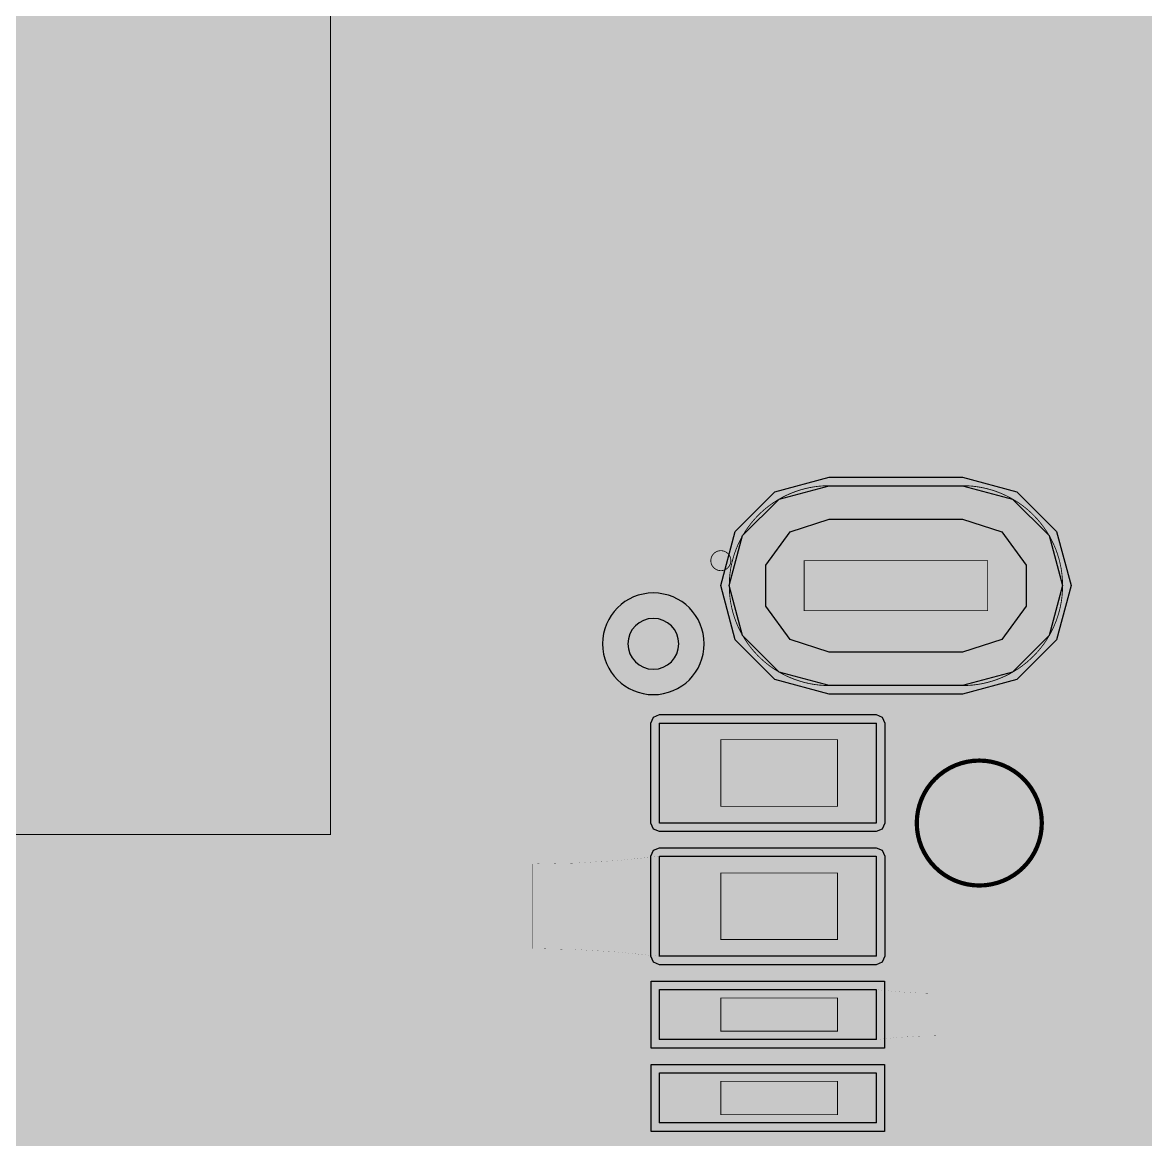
# Model space of a CAD drawing. Header units: millimetres. Extents: x 0 to 100, y -100 to 0.
# Drawn here: x 87.96 to 94.7, y -49 to -42.3 of the extents above; entities that cross this region are included whole.
import ezdxf

# ---------------------------------------------------------------- set-up
doc = ezdxf.new("R2010")
doc.units = ezdxf.units.MM
doc.header["$MEASUREMENT"] = 0
for name, color, linetype, true_color in [('Bottom-Layer', 7, 'Continuous', 0x0000ff), ('Bottom-Paste-Mask-Layer', 7, 'Continuous', 0x800000), ('Bottom-Solder-Mask-Layer', 7, 'Continuous', 0xaa00ff), ('Component-Marking-Layer', 7, 'Continuous', 0x66ffcc), ('Component-Shape-Layer', 7, 'Continuous', 0x00cccc), ('Document-Layer', 7, 'Continuous', 0xffffff), ('Hole-Layer', 7, 'Continuous', 0x222222), ('Inner1', 7, 'Continuous', 0x999966), ('Inner2', 7, 'Continuous', 0x008000), ('Multi-Layer', 7, 'Continuous', 0xc0c0c0), ('Pin-Soldering-Layer', 7, 'Continuous', 0xcc9999), ('Top-Layer', 7, 'Continuous', 0xff0000), ('Top-Paste-Mask-Layer', 7, 'Continuous', 0x808080), ('Top-Silkscreen-Layer', 7, 'Continuous', 0xffcc00), ('Top-Solder-Mask-Layer', 7, 'Continuous', 0x800080)]:
    doc.layers.add(name, color=color, linetype=linetype, true_color=true_color)

msp = doc.modelspace()

# ---------------------------------------------------------------- hatches: boundary and pattern name
at = {"layer": 'Bottom-Layer'}
for points in [[(99.64185928371857, -0.3581407162814326), (99.64185928371859, -99.64185928371857), (0.35814071628143257, -99.64185928371857), (0.35814071628143895, -0.3581407162814326)], [(93.60015240030482, -44.71775463550928), (92.80015240030482, -44.71775463550928), (92.38443072372385, -44.81264039535142), (92.05104782368153, -45.07850438644362), (91.86603427220416, -45.4626889847422), (91.86603427220416, -45.88910171883923), (92.05104782368153, -46.27328631713781), (92.38443072372387, -46.539150308230006), (92.80015240030482, -46.63403606807215), (93.13515712316764, -46.63403606807215), (92.98307223928042, -46.949044483929086), (92.99425581224718, -47.29866576712475), (93.16616196020983, -47.60331046223749), (93.4596571482333, -47.79362779874352), (93.80792873273322, -47.826293030988474), (94.13169451013249, -47.69387008980103), (94.35725089559259, -47.426504364724174), (94.43325115838368, -47.08506026384765), (94.34239423641895, -46.74726574983242), (94.10536323249573, -46.49001797599008), (94.39930174424063, -46.20447264820368), (94.54705178765828, -45.82223462343698), (94.52158543272975, -45.413226741270734), (94.32756124227457, -45.05226885394082), (94.0004720805944, -44.805391023387266)], [(93.60015240030481, -45.07589535179071), (93.9001524003048, -45.156280109520054), (94.11976764257547, -45.37589535179072), (94.20015240030479, -45.675895351790714), (94.11976764257547, -45.97589535179072), (93.9001524003048, -46.195510594061375), (93.60015240030481, -46.27589535179071), (92.80015240030481, -46.275895351790716), (92.50015240030481, -46.195510594061375), (92.28053715803415, -45.97589535179071), (92.20015240030482, -45.675895351790714), (92.28053715803415, -45.37589535179072), (92.50015240030481, -45.156280109520054), (92.80015240030481, -45.07589535179071)]]:
    msp.add_hatch(color=256, dxfattribs=at).paths.add_polyline_path(points)
at = {"layer": 'Bottom-Paste-Mask-Layer'}
msp.add_hatch(color=256, dxfattribs=at).paths.add_polyline_path([(93.60015240030481, -45.07589535179071), (93.9001524003048, -45.156280109520054), (94.11976764257547, -45.37589535179072), (94.20015240030479, -45.675895351790714), (94.11976764257547, -45.97589535179072), (93.9001524003048, -46.195510594061375), (93.60015240030481, -46.27589535179071), (92.80015240030481, -46.275895351790716), (92.50015240030481, -46.195510594061375), (92.28053715803415, -45.97589535179071), (92.20015240030482, -45.675895351790714), (92.28053715803415, -45.37589535179072), (92.50015240030481, -45.156280109520054), (92.80015240030481, -45.07589535179071)])
at = {"layer": 'Bottom-Solder-Mask-Layer'}
msp.add_hatch(color=256, dxfattribs=at).paths.add_polyline_path([(93.60015240030481, -45.024894589789184), (93.92565278130556, -45.11211215401436), (94.16393559808114, -45.35039497078995), (94.25115316230632, -45.675895351790714), (94.16393559808114, -46.00139573279148), (93.92565278130556, -46.23967854956707), (93.60015240030481, -46.326896113792245), (92.80015240030481, -46.326896113792245), (92.47465201930405, -46.23967854956707), (92.23636920252846, -46.00139573279148), (92.14915163830328, -45.675895351790714), (92.23636920252846, -45.35039497078995), (92.47465201930405, -45.11211215401436), (92.80015240030481, -45.024894589789184)])
at = {"layer": 'Component-Marking-Layer'}
msp.add_hatch(color=256, dxfattribs=at).paths.add_polyline_path([(92.08978917957837, -45.5259842519685, 1), (92.20977901955804, -45.5259842519685, 1)])
msp.add_hatch(color=256, dxfattribs=at).paths.add_polyline_path([(92.08978917957837, -45.5259842519685, 1), (92.20977901955804, -45.5259842519685, 1)])
at = {"layer": 'Hole-Layer'}
msp.add_hatch(color=256, dxfattribs=at).paths.add_polyline_path([(93.6002159004318, -45.2760477520955), (93.83533000134878, -45.35244095434553), (93.98063850694986, -45.55244095434553), (93.98063850694986, -45.799654549845485), (93.83533000134878, -45.99965454984548), (93.6002159004318, -46.07604775209551), (92.8002413004826, -46.07604775209551), (92.56512719956562, -45.99965454984548), (92.41981869396454, -45.799654549845485), (92.41981869396454, -45.55244095434553), (92.56512719956562, -45.35244095434553), (92.8002413004826, -45.2760477520955)])
at = {"layer": 'Inner1'}
for points in [[(99.64185928371857, -0.3581407162814326), (99.64185928371859, -99.64185928371857), (0.35814071628143257, -99.64185928371857), (0.35814071628143895, -0.3581407162814326)], [(93.60015240030482, -44.71775463550928), (92.80015240030482, -44.71775463550928), (92.38443072372385, -44.81264039535142), (92.05104782368153, -45.07850438644362), (91.86603427220416, -45.4626889847422), (91.86603427220416, -45.88910171883923), (92.05104782368153, -46.27328631713781), (92.38443072372387, -46.539150308230006), (92.80015240030482, -46.63403606807215), (93.13515712316764, -46.63403606807215), (92.98307223928042, -46.949044483929086), (92.99425581224718, -47.29866576712475), (93.16616196020983, -47.60331046223749), (93.4596571482333, -47.79362779874352), (93.80792873273322, -47.826293030988474), (94.13169451013249, -47.69387008980103), (94.35725089559259, -47.426504364724174), (94.43325115838368, -47.08506026384765), (94.34239423641895, -46.74726574983242), (94.10536323249573, -46.49001797599008), (94.39930174424063, -46.20447264820368), (94.54705178765828, -45.82223462343698), (94.52158543272975, -45.413226741270734), (94.32756124227457, -45.05226885394082), (94.0004720805944, -44.805391023387266)]]:
    msp.add_hatch(color=256, dxfattribs=at).paths.add_polyline_path(points)
at = {"layer": 'Inner2'}
for points in [[(99.64185928371857, -0.3581407162814326), (99.64185928371859, -99.64185928371857), (0.35814071628143257, -99.64185928371857), (0.35814071628143895, -0.3581407162814326)], [(93.60015240030482, -44.71775463550928), (92.80015240030482, -44.71775463550928), (92.38443072372385, -44.81264039535142), (92.05104782368153, -45.07850438644362), (91.86603427220416, -45.4626889847422), (91.86603427220416, -45.88910171883923), (92.05104782368153, -46.27328631713781), (92.38443072372387, -46.539150308230006), (92.80015240030482, -46.63403606807215), (93.13515712316764, -46.63403606807215), (92.98307223928042, -46.949044483929086), (92.99425581224718, -47.29866576712475), (93.16616196020983, -47.60331046223749), (93.4596571482333, -47.79362779874352), (93.80792873273322, -47.826293030988474), (94.13169451013249, -47.69387008980103), (94.35725089559259, -47.426504364724174), (94.43325115838368, -47.08506026384765), (94.34239423641895, -46.74726574983242), (94.10536323249573, -46.49001797599008), (94.39930174424063, -46.20447264820368), (94.54705178765828, -45.82223462343698), (94.52158543272975, -45.413226741270734), (94.32756124227457, -45.05226885394082), (94.0004720805944, -44.805391023387266)]]:
    msp.add_hatch(color=256, dxfattribs=at).paths.add_polyline_path(points)
at = {"layer": 'Multi-Layer'}
for points in [[(93.60015240030481, -45.07589535179071), (93.9001524003048, -45.156280109520054), (94.11976764257547, -45.37589535179072), (94.20015240030479, -45.675895351790714), (94.11976764257547, -45.97589535179072), (93.9001524003048, -46.195510594061375), (93.60015240030481, -46.27589535179071), (92.80015240030481, -46.275895351790716), (92.50015240030481, -46.195510594061375), (92.28053715803415, -45.97589535179071), (92.20015240030482, -45.675895351790714), (92.28053715803415, -45.37589535179072), (92.50015240030481, -45.156280109520054), (92.80015240030481, -45.07589535179071)], [(93.60015240030481, -45.07589535179071), (93.9001524003048, -45.156280109520054), (94.11976764257547, -45.37589535179072), (94.20015240030479, -45.675895351790714), (94.11976764257547, -45.97589535179072), (93.9001524003048, -46.195510594061375), (93.60015240030481, -46.27589535179071), (92.80015240030481, -46.275895351790716), (92.50015240030481, -46.195510594061375), (92.28053715803415, -45.97589535179071), (92.20015240030482, -45.675895351790714), (92.28053715803415, -45.37589535179072), (92.50015240030481, -45.156280109520054), (92.80015240030481, -45.07589535179071)], [(93.60015240030481, -45.07589535179071), (93.9001524003048, -45.156280109520054), (94.11976764257547, -45.37589535179072), (94.20015240030479, -45.675895351790714), (94.11976764257547, -45.97589535179072), (93.9001524003048, -46.195510594061375), (93.60015240030481, -46.27589535179071), (92.80015240030481, -46.275895351790716), (92.50015240030481, -46.195510594061375), (92.28053715803415, -45.97589535179071), (92.20015240030482, -45.675895351790714), (92.28053715803415, -45.37589535179072), (92.50015240030481, -45.156280109520054), (92.80015240030481, -45.07589535179071)], [(93.3252730505461, -47.101092202184404, 1), (94.0752857505715, -47.101092202184404, 1)], [(93.3252730505461, -47.101092202184404, 1), (94.0752857505715, -47.101092202184404, 1)]]:
    msp.add_hatch(color=256, dxfattribs=at).paths.add_polyline_path(points)
at = {"layer": 'Pin-Soldering-Layer'}
for points in [[(92.65013970027941, -45.8260096520193), (92.65013970027941, -45.5259842519685), (93.75016510033022, -45.5259842519685), (93.75016510033022, -45.8260096520193)], [(92.65013970027941, -45.8260096520193), (92.65013970027941, -45.5259842519685), (93.75016510033022, -45.5259842519685), (93.75016510033022, -45.8260096520193)], [(92.14980949961901, -47.000863601727204), (92.14980949961901, -46.600863601727205), (92.84983489966982, -46.600863601727205), (92.84983489966982, -47.000863601727204)], [(92.14980949961901, -47.000863601727204), (92.14980949961901, -46.600863601727205), (92.84983489966982, -46.600863601727205), (92.84983489966982, -47.000863601727204)], [(92.14980949961901, -47.80071120142241), (92.14980949961901, -47.4007112014224), (92.84983489966982, -47.4007112014224), (92.84983489966982, -47.80071120142241)], [(92.14980949961901, -47.80071120142241), (92.14980949961901, -47.4007112014224), (92.84983489966982, -47.4007112014224), (92.84983489966982, -47.80071120142241)], [(92.14978409956821, -48.350952501905006), (92.14978409956821, -48.150952501905), (92.849809499619, -48.150952501905), (92.849809499619, -48.350952501905006)], [(92.14978409956821, -48.350952501905006), (92.14978409956821, -48.150952501905), (92.849809499619, -48.150952501905), (92.849809499619, -48.350952501905006)], [(92.14978409956821, -48.85133350266701), (92.14978409956821, -48.65133350266701), (92.849809499619, -48.65133350266701), (92.849809499619, -48.85133350266701)], [(92.14978409956821, -48.85133350266701), (92.14978409956821, -48.65133350266701), (92.849809499619, -48.65133350266701), (92.849809499619, -48.85133350266701)]]:
    msp.add_hatch(color=256, dxfattribs=at).paths.add_polyline_path(points)
at = {"layer": 'Top-Layer'}
for points in [[(99.64185928371857, -0.3581407162814326), (99.64185928371859, -99.64185928371857), (0.35814071628143257, -99.64185928371857), (0.35814071628143895, -0.3581407162814326)], [(89.80843281686563, -36.50165100330201), (89.80843281686563, -47.169672339344686), (82.69641859283719, -47.169672339344686), (82.69641859283719, -36.50165100330201)], [(93.60015240030481, -45.07589535179071), (93.9001524003048, -45.156280109520054), (94.11976764257547, -45.37589535179072), (94.20015240030479, -45.675895351790714), (94.11976764257547, -45.97589535179072), (93.9001524003048, -46.195510594061375), (93.60015240030481, -46.27589535179071), (92.80015240030481, -46.275895351790716), (92.50015240030481, -46.195510594061375), (92.28053715803415, -45.97589535179071), (92.20015240030482, -45.675895351790714), (92.28053715803415, -45.37589535179072), (92.50015240030481, -45.156280109520054), (92.80015240030481, -45.07589535179071)], [(91.78171196342394, -47.101016002032004), (91.78171196342394, -46.80101600203201), (91.78171196342394, -46.800990601981205), (91.78171196342394, -46.50099060198121), (93.08168656337314, -46.50099060198121), (93.08168656337314, -46.800990601981205), (93.08168656337314, -46.80101600203201), (93.08168656337314, -47.101016002032004)], [(93.08168656337314, -47.300838201676406), (93.08168656337314, -47.6008382016764), (93.08168656337314, -47.600863601727205), (93.08168656337314, -47.9008636017272), (91.78171196342394, -47.9008636017272), (91.78171196342394, -47.600863601727205), (91.78171196342394, -47.6008382016764), (91.78171196342394, -47.300838201676406)], [(93.08180086360174, -48.400952501904996), (91.78180086360173, -48.400952501904996), (91.78180086360173, -48.10095250190499), (93.08180086360174, -48.10095250190499)], [(93.08180086360174, -48.90133350266701), (91.78180086360173, -48.90133350266701), (91.78180086360173, -48.601333502667), (93.08180086360174, -48.601333502667)]]:
    msp.add_hatch(color=256, dxfattribs=at).paths.add_polyline_path(points)
at = {"layer": 'Top-Paste-Mask-Layer'}
for points in [[(93.60015240030481, -45.07589535179071), (93.9001524003048, -45.156280109520054), (94.11976764257547, -45.37589535179072), (94.20015240030479, -45.675895351790714), (94.11976764257547, -45.97589535179072), (93.9001524003048, -46.195510594061375), (93.60015240030481, -46.27589535179071), (92.80015240030481, -46.275895351790716), (92.50015240030481, -46.195510594061375), (92.28053715803415, -45.97589535179071), (92.20015240030482, -45.675895351790714), (92.28053715803415, -45.37589535179072), (92.50015240030481, -45.156280109520054), (92.80015240030481, -45.07589535179071)], [(92.20182880365762, -45.631064262128525), (92.20480060960122, -45.60129540259081), (92.20927101854204, -45.57170434340869), (92.21518923037847, -45.542392684785376), (92.2225806451613, -45.51338582677165), (92.23139446278894, -45.48481076962154), (92.24163068326138, -45.45669291338583), (92.25323850647703, -45.42913385826772), (92.26621793243588, -45.40215900431801), (92.28054356108713, -45.3758953517907), (92.29613919227839, -45.350368300736605), (92.31297942595886, -45.3256540513081), (92.33106426212854, -45.30180340360681), (92.35029210058421, -45.27889255778511), (92.3706375412751, -45.25694691389383), (92.39204978409958, -45.23606807213614), (92.41447802895607, -45.216256032512064), (92.43787147574297, -45.197612395224795), (92.46215392430787, -45.18016256032512), (92.48729997459996, -45.16393192786386), (92.51320802641605, -45.1489712979426), (92.53982727965457, -45.135306070612145), (92.56708153416308, -45.123012446024894), (92.59494538989078, -45.11209042418085), (92.6232918465837, -45.10254000508001), (92.65209550419102, -45.09443738887477), (92.68125476250954, -45.08778257556515), (92.71071882143765, -45.082600965201934), (92.74041148082297, -45.078867157734315), (92.77025654051309, -45.076631953263906), (92.80015240030481, -45.075895351790706), (93.60015240030482, -45.075895351790706), (93.63004826009653, -45.076631953263906), (93.65989331978665, -45.078867157734315), (93.68958597917198, -45.082600965201934), (93.7190500381001, -45.08778257556515), (93.74820929641861, -45.09443738887477), (93.77701295402592, -45.10254000508001), (93.80535941071882, -45.11209042418085), (93.83322326644655, -45.123012446024894), (93.86047752095506, -45.135306070612145), (93.88709677419355, -45.1489712979426), (93.91300482600967, -45.16393192786386), (93.93815087630176, -45.18016256032512), (93.96243332486665, -45.197612395224795), (93.98582677165355, -45.216256032512064), (94.00825501651005, -45.23606807213614), (94.02966725933453, -45.25694691389383), (94.05001270002542, -45.27889255778511), (94.06924053848108, -45.30180340360681), (94.08732537465076, -45.3256540513081), (94.10416560833123, -45.350368300736605), (94.1197612395225, -45.3758953517907), (94.13408686817375, -45.40215900431801), (94.1470662941326, -45.42913385826772), (94.15867411734824, -45.45669291338583), (94.16891033782069, -45.48481076962154), (94.17772415544832, -45.51338582677165), (94.18511557023116, -45.542392684785376), (94.19103378206758, -45.57170434340869), (94.19550419100838, -45.60129540259081), (94.198475996952, -45.631064262128525), (94.19997459994921, -45.660934721869445), (94.19997459994921, -45.69085598171197), (94.198475996952, -45.72072644145289), (94.19550419100838, -45.75049530099061), (94.19103378206758, -45.780086360172724), (94.18511557023116, -45.80939801879604), (94.17772415544832, -45.838404876809754), (94.16891033782069, -45.86697993395987), (94.15867411734824, -45.895097790195585), (94.1470662941326, -45.92265684531369), (94.13408686817375, -45.9496316992634), (94.11976123952249, -45.975895351790705), (94.10416560833123, -46.00142240284481), (94.08732537465076, -46.02613665227331), (94.06924053848108, -46.049987299974596), (94.05001270002542, -46.072898145796295), (94.02966725933453, -46.09484378968758), (94.00825501651005, -46.115722631445266), (93.98582677165355, -46.135534671069344), (93.96243332486665, -46.15417830835661), (93.93815087630176, -46.171628143256285), (93.91300482600967, -46.18785877571755), (93.88709677419355, -46.20281940563881), (93.86047752095506, -46.21648463296927), (93.83322326644655, -46.22877825755651), (93.80535941071882, -46.23970027940056), (93.77701295402592, -46.2492506985014), (93.74820929641861, -46.257353314706634), (93.7190500381001, -46.26400812801626), (93.68958597917198, -46.269189738379474), (93.65989331978665, -46.27292354584709), (93.63004826009653, -46.2751587503175), (93.60015240030482, -46.27589535179071), (92.80015240030481, -46.27589535179071), (92.77025654051309, -46.2751587503175), (92.74041148082297, -46.27292354584709), (92.71071882143765, -46.269189738379474), (92.68125476250954, -46.26400812801626), (92.65209550419102, -46.257353314706634), (92.6232918465837, -46.2492506985014), (92.59494538989078, -46.23970027940056), (92.56708153416308, -46.22877825755651), (92.53982727965457, -46.21648463296927), (92.51320802641605, -46.20281940563881), (92.48729997459996, -46.18785877571755), (92.46215392430787, -46.171628143256285), (92.43787147574297, -46.15417830835661), (92.41447802895607, -46.135534671069344), (92.39204978409958, -46.115722631445266), (92.3706375412751, -46.09484378968758), (92.35029210058421, -46.072898145796295), (92.33106426212854, -46.049987299974596), (92.31297942595886, -46.02613665227331), (92.29613919227839, -46.00142240284481), (92.28054356108713, -45.975895351790705), (92.26621793243588, -45.9496316992634), (92.25323850647703, -45.92265684531369), (92.24163068326138, -45.895097790195585), (92.23139446278894, -45.86697993395987), (92.2225806451613, -45.838404876809754), (92.21518923037847, -45.80939801879604), (92.20927101854204, -45.780086360172724), (92.20480060960122, -45.75049530099061), (92.20182880365762, -45.72072644145289), (92.20033020066042, -45.69085598171197), (92.20033020066042, -45.660934721869445)], [(92.20182880365762, -45.631064262128525), (92.20480060960122, -45.60129540259081), (92.20927101854204, -45.57170434340869), (92.21518923037847, -45.542392684785376), (92.2225806451613, -45.51338582677165), (92.23139446278894, -45.48481076962154), (92.24163068326138, -45.45669291338583), (92.25323850647703, -45.42913385826772), (92.26621793243588, -45.40215900431801), (92.28054356108713, -45.3758953517907), (92.29613919227839, -45.350368300736605), (92.31297942595886, -45.3256540513081), (92.33106426212854, -45.30180340360681), (92.35029210058421, -45.27889255778511), (92.3706375412751, -45.25694691389383), (92.39204978409958, -45.23606807213614), (92.41447802895607, -45.216256032512064), (92.43787147574297, -45.197612395224795), (92.46215392430787, -45.18016256032512), (92.48729997459996, -45.16393192786386), (92.51320802641605, -45.1489712979426), (92.53982727965457, -45.135306070612145), (92.56708153416308, -45.123012446024894), (92.59494538989078, -45.11209042418085), (92.6232918465837, -45.10254000508001), (92.65209550419102, -45.09443738887477), (92.68125476250954, -45.08778257556515), (92.71071882143765, -45.082600965201934), (92.74041148082297, -45.078867157734315), (92.77025654051309, -45.076631953263906), (92.80015240030481, -45.075895351790706), (93.60015240030482, -45.075895351790706), (93.63004826009653, -45.076631953263906), (93.65989331978665, -45.078867157734315), (93.68958597917198, -45.082600965201934), (93.7190500381001, -45.08778257556515), (93.74820929641861, -45.09443738887477), (93.77701295402592, -45.10254000508001), (93.80535941071882, -45.11209042418085), (93.83322326644655, -45.123012446024894), (93.86047752095506, -45.135306070612145), (93.88709677419355, -45.1489712979426), (93.91300482600967, -45.16393192786386), (93.93815087630176, -45.18016256032512), (93.96243332486665, -45.197612395224795), (93.98582677165355, -45.216256032512064), (94.00825501651005, -45.23606807213614), (94.02966725933453, -45.25694691389383), (94.05001270002542, -45.27889255778511), (94.06924053848108, -45.30180340360681), (94.08732537465076, -45.3256540513081), (94.10416560833123, -45.350368300736605), (94.1197612395225, -45.3758953517907), (94.13408686817375, -45.40215900431801), (94.1470662941326, -45.42913385826772), (94.15867411734824, -45.45669291338583), (94.16891033782069, -45.48481076962154), (94.17772415544832, -45.51338582677165), (94.18511557023116, -45.542392684785376), (94.19103378206758, -45.57170434340869), (94.19550419100838, -45.60129540259081), (94.198475996952, -45.631064262128525), (94.19997459994921, -45.660934721869445), (94.19997459994921, -45.69085598171197), (94.198475996952, -45.72072644145289), (94.19550419100838, -45.75049530099061), (94.19103378206758, -45.780086360172724), (94.18511557023116, -45.80939801879604), (94.17772415544832, -45.838404876809754), (94.16891033782069, -45.86697993395987), (94.15867411734824, -45.895097790195585), (94.1470662941326, -45.92265684531369), (94.13408686817375, -45.9496316992634), (94.11976123952249, -45.975895351790705), (94.10416560833123, -46.00142240284481), (94.08732537465076, -46.02613665227331), (94.06924053848108, -46.049987299974596), (94.05001270002542, -46.072898145796295), (94.02966725933453, -46.09484378968758), (94.00825501651005, -46.115722631445266), (93.98582677165355, -46.135534671069344), (93.96243332486665, -46.15417830835661), (93.93815087630176, -46.171628143256285), (93.91300482600967, -46.18785877571755), (93.88709677419355, -46.20281940563881), (93.86047752095506, -46.21648463296927), (93.83322326644655, -46.22877825755651), (93.80535941071882, -46.23970027940056), (93.77701295402592, -46.2492506985014), (93.74820929641861, -46.257353314706634), (93.7190500381001, -46.26400812801626), (93.68958597917198, -46.269189738379474), (93.65989331978665, -46.27292354584709), (93.63004826009653, -46.2751587503175), (93.60015240030482, -46.27589535179071), (92.80015240030481, -46.27589535179071), (92.77025654051309, -46.2751587503175), (92.74041148082297, -46.27292354584709), (92.71071882143765, -46.269189738379474), (92.68125476250954, -46.26400812801626), (92.65209550419102, -46.257353314706634), (92.6232918465837, -46.2492506985014), (92.59494538989078, -46.23970027940056), (92.56708153416308, -46.22877825755651), (92.53982727965457, -46.21648463296927), (92.51320802641605, -46.20281940563881), (92.48729997459996, -46.18785877571755), (92.46215392430787, -46.171628143256285), (92.43787147574297, -46.15417830835661), (92.41447802895607, -46.135534671069344), (92.39204978409958, -46.115722631445266), (92.3706375412751, -46.09484378968758), (92.35029210058421, -46.072898145796295), (92.33106426212854, -46.049987299974596), (92.31297942595886, -46.02613665227331), (92.29613919227839, -46.00142240284481), (92.28054356108713, -45.975895351790705), (92.26621793243588, -45.9496316992634), (92.25323850647703, -45.92265684531369), (92.24163068326138, -45.895097790195585), (92.23139446278894, -45.86697993395987), (92.2225806451613, -45.838404876809754), (92.21518923037847, -45.80939801879604), (92.20927101854204, -45.780086360172724), (92.20480060960122, -45.75049530099061), (92.20182880365762, -45.72072644145289), (92.20033020066042, -45.69085598171197), (92.20033020066042, -45.660934721869445)], [(93.08188976377953, -46.50099060198121), (93.08188976377953, -46.800990601981205), (93.08188976377953, -46.80101600203201), (93.08188976377953, -47.101016002032004), (91.78191516383033, -47.101016002032004), (91.78191516383033, -46.80101600203201), (91.78191516383033, -46.800990601981205), (91.78191516383033, -46.50099060198121)], [(93.08188976377953, -46.50099060198121), (93.08188976377953, -46.800990601981205), (93.08188976377953, -46.80101600203201), (93.08188976377953, -47.101016002032004), (91.78191516383033, -47.101016002032004), (91.78191516383033, -46.80101600203201), (91.78191516383033, -46.800990601981205), (91.78191516383033, -46.50099060198121)], [(93.08168656337314, -47.300838201676406), (93.08168656337314, -47.6008382016764), (93.08168656337314, -47.600863601727205), (93.08168656337314, -47.9008636017272), (91.78171196342394, -47.9008636017272), (91.78171196342394, -47.600863601727205), (91.78171196342394, -47.6008382016764), (91.78171196342394, -47.300838201676406)], [(93.08168656337314, -47.300838201676406), (93.08168656337314, -47.6008382016764), (93.08168656337314, -47.600863601727205), (93.08168656337314, -47.9008636017272), (91.78171196342394, -47.9008636017272), (91.78171196342394, -47.600863601727205), (91.78171196342394, -47.6008382016764), (91.78171196342394, -47.300838201676406)], [(93.08176276352553, -48.100939801879605), (93.08176276352553, -48.40093980187961), (91.78173736347473, -48.40093980187961), (91.78173736347473, -48.100939801879605)], [(93.08176276352553, -48.100939801879605), (93.08176276352553, -48.40093980187961), (91.78173736347473, -48.40093980187961), (91.78173736347473, -48.100939801879605)], [(93.08176276352553, -48.6013208026416), (93.08176276352553, -48.90132080264161), (91.78173736347473, -48.90132080264161), (91.78173736347473, -48.6013208026416)], [(93.08176276352553, -48.6013208026416), (93.08176276352553, -48.90132080264161), (91.78173736347473, -48.90132080264161), (91.78173736347473, -48.6013208026416)]]:
    msp.add_hatch(color=256, dxfattribs=at).paths.add_polyline_path(points)
at = {"layer": 'Top-Solder-Mask-Layer'}
for points in [[(93.60015240030481, -45.024894589789184), (93.92565278130556, -45.11211215401436), (94.16393559808114, -45.35039497078995), (94.25115316230632, -45.675895351790714), (94.16393559808114, -46.00139573279148), (93.92565278130556, -46.23967854956707), (93.60015240030481, -46.326896113792245), (92.80015240030481, -46.326896113792245), (92.47465201930405, -46.23967854956707), (92.23636920252846, -46.00139573279148), (92.14915163830328, -45.675895351790714), (92.23636920252846, -45.35039497078995), (92.47465201930405, -45.11211215401436), (92.80015240030481, -45.024894589789184)], [(93.08168656337314, -47.15201930403861), (91.78171196342394, -47.1520193040386), (91.74564718271216, -47.13708078274377), (91.73070866141734, -47.101016002032004), (91.73070866141734, -46.50099060198121), (91.74564718271216, -46.46492582126944), (91.78171196342394, -46.4499872999746), (93.08168656337314, -46.44998729997461), (93.11775134408492, -46.46492582126944), (93.13268986537973, -46.50099060198121), (93.13268986537975, -47.101016002032004), (93.11775134408492, -47.13708078274377)], [(91.78171196342394, -47.2498348996698), (93.08168656337314, -47.24983489966981), (93.11775134408492, -47.26477342096464), (93.13268986537973, -47.300838201676406), (93.13268986537975, -47.9008636017272), (93.11775134408492, -47.93692838243898), (93.08168656337314, -47.95186690373381), (91.78171196342394, -47.9518669037338), (91.74564718271216, -47.93692838243898), (91.73070866141734, -47.9008636017272), (91.73070866141734, -47.300838201676406), (91.74564718271216, -47.26477342096464)], [(93.13260096520195, -48.4517526035052), (91.73100076200153, -48.4517526035052), (91.73100076200153, -48.050152400304796), (93.13260096520195, -48.050152400304796)], [(93.13260096520195, -48.9521336042672), (91.73100076200153, -48.9521336042672), (91.73100076200153, -48.5505334010668), (93.13260096520195, -48.5505334010668)]]:
    msp.add_hatch(color=256, dxfattribs=at).paths.add_polyline_path(points)

# ---------------------------------------------------------------- linework, layer by layer
at = {"layer": 'Bottom-Layer', "const_width": 0.05080010160020321}
msp.add_lwpolyline([(93.60015240030482, -44.71775463550928), (92.80015240030482, -44.71775463550928), (92.38443072372385, -44.81264039535142), (92.05104782368153, -45.07850438644362), (91.86603427220416, -45.4626889847422), (91.86603427220416, -45.88910171883923), (92.05104782368153, -46.27328631713781), (92.38443072372387, -46.539150308230006), (92.80015240030482, -46.63403606807215), (93.13515712316764, -46.63403606807215), (92.98307223928042, -46.949044483929086), (92.99425581224718, -47.29866576712475), (93.16616196020983, -47.60331046223749), (93.4596571482333, -47.79362779874352), (93.80792873273322, -47.826293030988474), (94.13169451013249, -47.69387008980103), (94.35725089559259, -47.426504364724174), (94.43325115838368, -47.08506026384765), (94.34239423641895, -46.74726574983242), (94.10536323249573, -46.49001797599008), (94.39930174424063, -46.20447264820368), (94.54705178765828, -45.82223462343698), (94.52158543272975, -45.413226741270734), (94.32756124227457, -45.05226885394082), (94.0004720805944, -44.805391023387266)], close=True, dxfattribs=at)
for points in [[(93.20015240030482, -45.675895351790714), (93.20015240030482, -44.8193548387097)], [(93.20015240030482, -45.675895351790714), (91.9436118872238, -45.67589535179073)], [(93.20015240030482, -45.675895351790714), (94.45669291338585, -45.67589535179073)]]:
    msp.add_lwpolyline(points, dxfattribs=at)
at = {"layer": 'Bottom-Layer'}
msp.add_lwpolyline([(93.60015240030481, -45.07589535179071), (93.9001524003048, -45.156280109520054), (94.11976764257547, -45.37589535179072), (94.20015240030479, -45.675895351790714), (94.11976764257547, -45.97589535179072), (93.9001524003048, -46.195510594061375), (93.60015240030481, -46.27589535179071), (92.80015240030481, -46.275895351790716), (92.50015240030481, -46.195510594061375), (92.28053715803415, -45.97589535179071), (92.20015240030482, -45.675895351790714), (92.28053715803415, -45.37589535179072), (92.50015240030481, -45.156280109520054), (92.80015240030481, -45.07589535179071)], close=True, dxfattribs=at)
at = {"layer": 'Bottom-Paste-Mask-Layer'}
msp.add_lwpolyline([(93.60015240030481, -45.07589535179071), (93.9001524003048, -45.156280109520054), (94.11976764257547, -45.37589535179072), (94.20015240030479, -45.675895351790714), (94.11976764257547, -45.97589535179072), (93.9001524003048, -46.195510594061375), (93.60015240030481, -46.27589535179071), (92.80015240030481, -46.275895351790716), (92.50015240030481, -46.195510594061375), (92.28053715803415, -45.97589535179071), (92.20015240030482, -45.675895351790714), (92.28053715803415, -45.37589535179072), (92.50015240030481, -45.156280109520054), (92.80015240030481, -45.07589535179071)], close=True, dxfattribs=at)
at = {"layer": 'Bottom-Solder-Mask-Layer'}
msp.add_lwpolyline([(93.60015240030481, -45.024894589789184), (93.92565278130556, -45.11211215401436), (94.16393559808114, -45.35039497078995), (94.25115316230632, -45.675895351790714), (94.16393559808114, -46.00139573279148), (93.92565278130556, -46.23967854956707), (93.60015240030481, -46.326896113792245), (92.80015240030481, -46.326896113792245), (92.47465201930405, -46.23967854956707), (92.23636920252846, -46.00139573279148), (92.14915163830328, -45.675895351790714), (92.23636920252846, -45.35039497078995), (92.47465201930405, -45.11211215401436), (92.80015240030481, -45.024894589789184)], close=True, dxfattribs=at)
at = {"layer": 'Component-Marking-Layer', "const_width": 0.005080010160020321}
msp.add_lwpolyline([(92.08978917957837, -45.525984251958114, 1), (92.20977901955806, -45.52598425197778), (92.20977901955806, -45.52598425197889, 1), (92.08978917957837, -45.52598425195923)], format="xyb", dxfattribs=at)
msp.add_lwpolyline([(92.08978917957837, -45.525984251958114, 1), (92.20977901955806, -45.52598425197778), (92.20977901955806, -45.52598425197889, 1), (92.08978917957837, -45.52598425195923)], format="xyb", dxfattribs=at)
at = {"layer": 'Component-Shape-Layer', "const_width": 0.05080010160020321}
msp.add_lwpolyline([(99.99979679959361, -54.47104394208789), (92.64978409956821, -54.47104394208789), (92.64978409956821, -45.53101346202693), (99.99979679959361, -45.53101346202693)], close=True, dxfattribs=at)
msp.add_lwpolyline([(99.99979679959361, -54.47104394208789), (92.64978409956821, -54.47104394208789), (92.64978409956821, -45.53101346202693), (99.99979679959361, -45.53101346202693)], close=True, dxfattribs=at)
at = {"layer": 'Document-Layer', "const_width": 0.25001270002540005}
msp.add_lwpolyline([(93.5753111506223, -47.101092202184404, 1), (93.82524765049531, -47.101092202184404, 1)], format="xyb", close=True, dxfattribs=at)
msp.add_lwpolyline([(93.5753111506223, -47.101092202184404, 1), (93.82524765049531, -47.101092202184404, 1)], format="xyb", close=True, dxfattribs=at)
at = {"layer": 'Hole-Layer'}
msp.add_lwpolyline([(93.6002159004318, -45.2760477520955), (93.83533000134878, -45.35244095434553), (93.98063850694986, -45.55244095434553), (93.98063850694986, -45.799654549845485), (93.83533000134878, -45.99965454984548), (93.6002159004318, -46.07604775209551), (92.8002413004826, -46.07604775209551), (92.56512719956562, -45.99965454984548), (92.41981869396454, -45.799654549845485), (92.41981869396454, -45.55244095434553), (92.56512719956562, -45.35244095434553), (92.8002413004826, -45.2760477520955)], close=True, dxfattribs=at)
msp.add_lwpolyline([(91.59268478536957, -46.025092710185426, 1), (91.89768351536704, -46.025092710185426, 1)], format="xyb", close=True, dxfattribs=at)
at = {"layer": 'Inner1', "const_width": 0.05080010160020321}
msp.add_lwpolyline([(93.60015240030482, -44.71775463550928), (92.80015240030482, -44.71775463550928), (92.38443072372385, -44.81264039535142), (92.05104782368153, -45.07850438644362), (91.86603427220416, -45.4626889847422), (91.86603427220416, -45.88910171883923), (92.05104782368153, -46.27328631713781), (92.38443072372387, -46.539150308230006), (92.80015240030482, -46.63403606807215), (93.13515712316764, -46.63403606807215), (92.98307223928042, -46.949044483929086), (92.99425581224718, -47.29866576712475), (93.16616196020983, -47.60331046223749), (93.4596571482333, -47.79362779874352), (93.80792873273322, -47.826293030988474), (94.13169451013249, -47.69387008980103), (94.35725089559259, -47.426504364724174), (94.43325115838368, -47.08506026384765), (94.34239423641895, -46.74726574983242), (94.10536323249573, -46.49001797599008), (94.39930174424063, -46.20447264820368), (94.54705178765828, -45.82223462343698), (94.52158543272975, -45.413226741270734), (94.32756124227457, -45.05226885394082), (94.0004720805944, -44.805391023387266)], close=True, dxfattribs=at)
for points in [[(93.20015240030482, -45.675895351790714), (93.20015240030482, -44.8193548387097)], [(93.20015240030482, -45.675895351790714), (91.9436118872238, -45.67589535179073)], [(93.20015240030482, -45.675895351790714), (94.45669291338585, -45.67589535179073)]]:
    msp.add_lwpolyline(points, dxfattribs=at)
at = {"layer": 'Inner2', "const_width": 0.05080010160020321}
msp.add_lwpolyline([(93.60015240030482, -44.71775463550928), (92.80015240030482, -44.71775463550928), (92.38443072372385, -44.81264039535142), (92.05104782368153, -45.07850438644362), (91.86603427220416, -45.4626889847422), (91.86603427220416, -45.88910171883923), (92.05104782368153, -46.27328631713781), (92.38443072372387, -46.539150308230006), (92.80015240030482, -46.63403606807215), (93.13515712316764, -46.63403606807215), (92.98307223928042, -46.949044483929086), (92.99425581224718, -47.29866576712475), (93.16616196020983, -47.60331046223749), (93.4596571482333, -47.79362779874352), (93.80792873273322, -47.826293030988474), (94.13169451013249, -47.69387008980103), (94.35725089559259, -47.426504364724174), (94.43325115838368, -47.08506026384765), (94.34239423641895, -46.74726574983242), (94.10536323249573, -46.49001797599008), (94.39930174424063, -46.20447264820368), (94.54705178765828, -45.82223462343698), (94.52158543272975, -45.413226741270734), (94.32756124227457, -45.05226885394082), (94.0004720805944, -44.805391023387266)], close=True, dxfattribs=at)
for points in [[(93.20015240030482, -45.675895351790714), (93.20015240030482, -44.8193548387097)], [(93.20015240030482, -45.675895351790714), (91.9436118872238, -45.67589535179073)], [(93.20015240030482, -45.675895351790714), (94.45669291338585, -45.67589535179073)]]:
    msp.add_lwpolyline(points, dxfattribs=at)
at = {"layer": 'Multi-Layer'}
msp.add_lwpolyline([(93.60015240030481, -45.07589535179071), (93.9001524003048, -45.156280109520054), (94.11976764257547, -45.37589535179072), (94.20015240030479, -45.675895351790714), (94.11976764257547, -45.97589535179072), (93.9001524003048, -46.195510594061375), (93.60015240030481, -46.27589535179071), (92.80015240030481, -46.275895351790716), (92.50015240030481, -46.195510594061375), (92.28053715803415, -45.97589535179071), (92.20015240030482, -45.675895351790714), (92.28053715803415, -45.37589535179072), (92.50015240030481, -45.156280109520054), (92.80015240030481, -45.07589535179071)], close=True, dxfattribs=at)
msp.add_lwpolyline([(93.60015240030481, -45.07589535179071), (93.9001524003048, -45.156280109520054), (94.11976764257547, -45.37589535179072), (94.20015240030479, -45.675895351790714), (94.11976764257547, -45.97589535179072), (93.9001524003048, -46.195510594061375), (93.60015240030481, -46.27589535179071), (92.80015240030481, -46.275895351790716), (92.50015240030481, -46.195510594061375), (92.28053715803415, -45.97589535179071), (92.20015240030482, -45.675895351790714), (92.28053715803415, -45.37589535179072), (92.50015240030481, -45.156280109520054), (92.80015240030481, -45.07589535179071)], close=True, dxfattribs=at)
msp.add_lwpolyline([(93.60015240030481, -45.07589535179071), (93.9001524003048, -45.156280109520054), (94.11976764257547, -45.37589535179072), (94.20015240030479, -45.675895351790714), (94.11976764257547, -45.97589535179072), (93.9001524003048, -46.195510594061375), (93.60015240030481, -46.27589535179071), (92.80015240030481, -46.275895351790716), (92.50015240030481, -46.195510594061375), (92.28053715803415, -45.97589535179071), (92.20015240030482, -45.675895351790714), (92.28053715803415, -45.37589535179072), (92.50015240030481, -45.156280109520054), (92.80015240030481, -45.07589535179071)], close=True, dxfattribs=at)
msp.add_lwpolyline([(91.44018288036577, -46.02509271015042, 1), (92.05018542037084, -46.02509271015042), (92.05018542037084, -46.02509271022044, 1), (91.44018288036577, -46.02509271022044)], format="xyb", dxfattribs=at)
at = {"layer": 'Multi-Layer', "const_width": 0.025400050800101603}
msp.add_lwpolyline([(93.3252730505461, -47.101092202184404, 1), (94.07528575057151, -47.101092202184404, 1)], format="xyb", close=True, dxfattribs=at)
msp.add_lwpolyline([(93.3252730505461, -47.101092202184404, 1), (94.07528575057151, -47.101092202184404, 1)], format="xyb", close=True, dxfattribs=at)
at = {"layer": 'Pin-Soldering-Layer', "const_width": 0.005080010160020321}
for points in [[(92.65013970027941, -45.8260096520193), (92.65013970027941, -45.5259842519685), (93.75016510033022, -45.5259842519685), (93.75016510033022, -45.8260096520193)], [(92.65013970027941, -45.8260096520193), (92.65013970027941, -45.5259842519685), (93.75016510033022, -45.5259842519685), (93.75016510033022, -45.8260096520193)], [(92.14980949961901, -47.000863601727204), (92.14980949961901, -46.600863601727205), (92.84983489966982, -46.600863601727205), (92.84983489966982, -47.000863601727204)], [(92.14980949961901, -47.000863601727204), (92.14980949961901, -46.600863601727205), (92.84983489966982, -46.600863601727205), (92.84983489966982, -47.000863601727204)], [(92.14980949961901, -47.80071120142241), (92.14980949961901, -47.4007112014224), (92.84983489966982, -47.4007112014224), (92.84983489966982, -47.80071120142241)], [(92.14980949961901, -47.80071120142241), (92.14980949961901, -47.4007112014224), (92.84983489966982, -47.4007112014224), (92.84983489966982, -47.80071120142241)], [(92.14978409956821, -48.350952501905006), (92.14978409956821, -48.150952501905), (92.849809499619, -48.150952501905), (92.849809499619, -48.350952501905006)], [(92.14978409956821, -48.350952501905006), (92.14978409956821, -48.150952501905), (92.849809499619, -48.150952501905), (92.849809499619, -48.350952501905006)], [(92.14978409956821, -48.85133350266701), (92.14978409956821, -48.65133350266701), (92.849809499619, -48.65133350266701), (92.849809499619, -48.85133350266701)], [(92.14978409956821, -48.85133350266701), (92.14978409956821, -48.65133350266701), (92.849809499619, -48.65133350266701), (92.849809499619, -48.85133350266701)]]:
    msp.add_lwpolyline(points, close=True, dxfattribs=at)
at = {"layer": 'Top-Layer', "const_width": 0.005080010160020321}
msp.add_lwpolyline([(89.80843281686563, -36.50165100330201), (89.80843281686563, -47.169672339344686), (82.69641859283719, -47.169672339344686), (82.69641859283719, -36.50165100330201)], close=True, dxfattribs=at)
at = {"layer": 'Top-Layer'}
for points, const_width in [([(95.3477266954534, -46.46046535328102), (94.3275058494352, -47.48068619929925), (94.43299391708204, -47.12627271234258), (94.35208557790176, -46.76545351550886), (94.10536323249573, -46.49001797599008), (94.39930174424063, -46.20447264820368), (94.54705178765828, -45.82223462343698), (94.52158543272975, -45.413226741270734), (94.32756124227457, -45.05226885394082), (94.0004720805944, -44.805391023387266), (93.60015240030482, -44.71775463550928), (92.80015240030482, -44.71775463550928), (92.41298863835426, -44.7994606117053), (92.09185608159173, -45.03064349623834), (91.89152424057606, -45.37187479402494), (91.846159931006, -45.7649571321312), (91.96350008574515, -46.14284988569978), (91.78171196342396, -46.14284988569979), (91.60264160528324, -46.190831643551945), (91.47155300499468, -46.3219202438405), (91.42357124714252, -46.500990601981215), (91.42357124714252, -46.974948276008654), (91.22175567121026, -46.98516358388308), (91.01971043942089, -46.98856997713995), (90.66857159109155, -46.98856997713997), (90.65282748470166, -46.98008223706157), (90.63684212076598, -46.972058101126876), (90.16657353314712, -46.50178951350801), (90.16657353314712, -36.50165100330201)], 0.05080010160020321), ([(93.20015240030482, -45.675895351790714), (93.20015240030482, -44.8193548387097)], 0.05080010160020321), ([(93.20015240030482, -45.675895351790714), (91.9436118872238, -45.67589535179073)], 0.05080010160020321), ([(93.20015240030482, -45.675895351790714), (94.45669291338585, -45.67589535179073)], 0.05080010160020321), ([(90.32218186436374, -47.52309626619254), (89.53517907035815, -46.73609347218695)], 0.5080010160020321), ([(95.83286766573534, -46.66141732283465), (94.24333248666498, -48.25095250190501)], 0.25400050800101603), ([(92.43180086360175, -46.800863601727215), (91.52517145034294, -46.80086360172722)], 0.05080010160020321), ([(93.7038491115231, -49.142466711865964), (93.46928843164437, -48.907906031987224), (93.45489294619335, -48.894090775945045), (93.43994157988318, -48.88087911646031), (93.43994157988318, -48.736186490228754), (93.45137150812047, -48.736116726793654), (93.46280162560326, -48.736093472186944), (94.243332486665, -48.73609347218695), (94.42898789835341, -48.699164314731156), (94.58637895658279, -48.59399897182279), (96.17591413565314, -47.00446379275242)], 0.05080010160020321), ([(90.37024638049277, -47.52309626619254), (90.32218186436374, -47.52309626619254)], 0.5080010160020321), ([(90.44786131572265, -47.600711201422406), (90.37024638049277, -47.52309626619254)], 0.5080010160020321), ([(92.43180086360174, -47.600711201422406), (90.44786131572265, -47.600711201422406)], 0.5080010160020321), ([(82.69641859283723, -47.52781305562611), (89.4612002323294, -47.52781305562611), (89.8353429806149, -47.90195580391161), (76.21657311120065, -47.90195580391161)], 0.05080010160020321), ([(94.24333248666498, -48.25095250190501), (92.43180086360174, -48.25095250190501)], 0.25400050800101603), ([(68.25095250190502, -48.38709677419355), (90.87299720599441, -48.38709677419355)], 0.25400050800101603), ([(90.87299720599441, -48.38709677419355), (91.66623571247143, -49.18033528067057)], 0.25400050800101603)]:
    msp.add_lwpolyline(points, dxfattribs=dict(at, const_width=const_width))
for points in [[(93.60015240030481, -45.07589535179071), (93.9001524003048, -45.156280109520054), (94.11976764257547, -45.37589535179072), (94.20015240030479, -45.675895351790714), (94.11976764257547, -45.97589535179072), (93.9001524003048, -46.195510594061375), (93.60015240030481, -46.27589535179071), (92.80015240030481, -46.275895351790716), (92.50015240030481, -46.195510594061375), (92.28053715803415, -45.97589535179071), (92.20015240030482, -45.675895351790714), (92.28053715803415, -45.37589535179072), (92.50015240030481, -45.156280109520054), (92.80015240030481, -45.07589535179071)], [(91.78171196342394, -47.101016002032004), (91.78171196342394, -46.80101600203201), (91.78171196342394, -46.800990601981205), (91.78171196342394, -46.50099060198121), (93.08168656337314, -46.50099060198121), (93.08168656337314, -46.800990601981205), (93.08168656337314, -46.80101600203201), (93.08168656337314, -47.101016002032004)], [(93.08168656337314, -47.300838201676406), (93.08168656337314, -47.6008382016764), (93.08168656337314, -47.600863601727205), (93.08168656337314, -47.9008636017272), (91.78171196342394, -47.9008636017272), (91.78171196342394, -47.600863601727205), (91.78171196342394, -47.6008382016764), (91.78171196342394, -47.300838201676406)], [(93.08180086360174, -48.400952501904996), (91.78180086360173, -48.400952501904996), (91.78180086360173, -48.10095250190499), (93.08180086360174, -48.10095250190499)], [(93.08180086360174, -48.90133350266701), (91.78180086360173, -48.90133350266701), (91.78180086360173, -48.601333502667), (93.08180086360174, -48.601333502667)]]:
    msp.add_lwpolyline(points, close=True, dxfattribs=at)
at = {"layer": 'Top-Layer', "const_width": 0.00025400050800101603}
for points in [[(91.01971043942089, -47.85471170942343), (91.01971043942089, -47.34671069342139, 0.03), (91.78171196342394, -47.300838201676406), (91.78171196342394, -47.34671069342139), (91.78171196342394, -47.85471170942343), (91.78171196342394, -47.90086360172721, 0.03)], [(93.46280162560326, -48.123952247904505), (93.46280162560326, -48.37795275590552, 0.03), (93.08180086360174, -48.40095250190501), (93.08180086360174, -48.100952501905006, 0.03)]]:
    msp.add_lwpolyline(points, format="xyb", close=True, dxfattribs=at)
at = {"layer": 'Top-Paste-Mask-Layer', "const_width": 0.005080010160020321}
for points in [[(92.20182880365762, -45.631064262128525), (92.20480060960122, -45.60129540259081), (92.20927101854204, -45.57170434340869), (92.21518923037847, -45.542392684785376), (92.2225806451613, -45.51338582677165), (92.23139446278894, -45.48481076962154), (92.24163068326138, -45.45669291338583), (92.25323850647703, -45.42913385826772), (92.26621793243588, -45.40215900431801), (92.28054356108713, -45.3758953517907), (92.29613919227839, -45.350368300736605), (92.31297942595886, -45.3256540513081), (92.33106426212854, -45.30180340360681), (92.35029210058421, -45.27889255778511), (92.3706375412751, -45.25694691389383), (92.39204978409958, -45.23606807213614), (92.41447802895607, -45.216256032512064), (92.43787147574297, -45.197612395224795), (92.46215392430787, -45.18016256032512), (92.48729997459996, -45.16393192786386), (92.51320802641605, -45.1489712979426), (92.53982727965457, -45.135306070612145), (92.56708153416308, -45.123012446024894), (92.59494538989078, -45.11209042418085), (92.6232918465837, -45.10254000508001), (92.65209550419102, -45.09443738887477), (92.68125476250954, -45.08778257556515), (92.71071882143765, -45.082600965201934), (92.74041148082297, -45.078867157734315), (92.77025654051309, -45.076631953263906), (92.80015240030481, -45.075895351790706), (93.60015240030482, -45.075895351790706), (93.63004826009653, -45.076631953263906), (93.65989331978665, -45.078867157734315), (93.68958597917198, -45.082600965201934), (93.7190500381001, -45.08778257556515), (93.74820929641861, -45.09443738887477), (93.77701295402592, -45.10254000508001), (93.80535941071882, -45.11209042418085), (93.83322326644655, -45.123012446024894), (93.86047752095506, -45.135306070612145), (93.88709677419355, -45.1489712979426), (93.91300482600967, -45.16393192786386), (93.93815087630176, -45.18016256032512), (93.96243332486665, -45.197612395224795), (93.98582677165355, -45.216256032512064), (94.00825501651005, -45.23606807213614), (94.02966725933453, -45.25694691389383), (94.05001270002542, -45.27889255778511), (94.06924053848108, -45.30180340360681), (94.08732537465076, -45.3256540513081), (94.10416560833123, -45.350368300736605), (94.1197612395225, -45.3758953517907), (94.13408686817375, -45.40215900431801), (94.1470662941326, -45.42913385826772), (94.15867411734824, -45.45669291338583), (94.16891033782069, -45.48481076962154), (94.17772415544832, -45.51338582677165), (94.18511557023116, -45.542392684785376), (94.19103378206758, -45.57170434340869), (94.19550419100838, -45.60129540259081), (94.198475996952, -45.631064262128525), (94.19997459994921, -45.660934721869445), (94.19997459994921, -45.69085598171197), (94.198475996952, -45.72072644145289), (94.19550419100838, -45.75049530099061), (94.19103378206758, -45.780086360172724), (94.18511557023116, -45.80939801879604), (94.17772415544832, -45.838404876809754), (94.16891033782069, -45.86697993395987), (94.15867411734824, -45.895097790195585), (94.1470662941326, -45.92265684531369), (94.13408686817375, -45.9496316992634), (94.11976123952249, -45.975895351790705), (94.10416560833123, -46.00142240284481), (94.08732537465076, -46.02613665227331), (94.06924053848108, -46.049987299974596), (94.05001270002542, -46.072898145796295), (94.02966725933453, -46.09484378968758), (94.00825501651005, -46.115722631445266), (93.98582677165355, -46.135534671069344), (93.96243332486665, -46.15417830835661), (93.93815087630176, -46.171628143256285), (93.91300482600967, -46.18785877571755), (93.88709677419355, -46.20281940563881), (93.86047752095506, -46.21648463296927), (93.83322326644655, -46.22877825755651), (93.80535941071882, -46.23970027940056), (93.77701295402592, -46.2492506985014), (93.74820929641861, -46.257353314706634), (93.7190500381001, -46.26400812801626), (93.68958597917198, -46.269189738379474), (93.65989331978665, -46.27292354584709), (93.63004826009653, -46.2751587503175), (93.60015240030482, -46.27589535179071), (92.80015240030481, -46.27589535179071), (92.77025654051309, -46.2751587503175), (92.74041148082297, -46.27292354584709), (92.71071882143765, -46.269189738379474), (92.68125476250954, -46.26400812801626), (92.65209550419102, -46.257353314706634), (92.6232918465837, -46.2492506985014), (92.59494538989078, -46.23970027940056), (92.56708153416308, -46.22877825755651), (92.53982727965457, -46.21648463296927), (92.51320802641605, -46.20281940563881), (92.48729997459996, -46.18785877571755), (92.46215392430787, -46.171628143256285), (92.43787147574297, -46.15417830835661), (92.41447802895607, -46.135534671069344), (92.39204978409958, -46.115722631445266), (92.3706375412751, -46.09484378968758), (92.35029210058421, -46.072898145796295), (92.33106426212854, -46.049987299974596), (92.31297942595886, -46.02613665227331), (92.29613919227839, -46.00142240284481), (92.28054356108713, -45.975895351790705), (92.26621793243588, -45.9496316992634), (92.25323850647703, -45.92265684531369), (92.24163068326138, -45.895097790195585), (92.23139446278894, -45.86697993395987), (92.2225806451613, -45.838404876809754), (92.21518923037847, -45.80939801879604), (92.20927101854204, -45.780086360172724), (92.20480060960122, -45.75049530099061), (92.20182880365762, -45.72072644145289), (92.20033020066042, -45.69085598171197), (92.20033020066042, -45.660934721869445)], [(92.20182880365762, -45.631064262128525), (92.20480060960122, -45.60129540259081), (92.20927101854204, -45.57170434340869), (92.21518923037847, -45.542392684785376), (92.2225806451613, -45.51338582677165), (92.23139446278894, -45.48481076962154), (92.24163068326138, -45.45669291338583), (92.25323850647703, -45.42913385826772), (92.26621793243588, -45.40215900431801), (92.28054356108713, -45.3758953517907), (92.29613919227839, -45.350368300736605), (92.31297942595886, -45.3256540513081), (92.33106426212854, -45.30180340360681), (92.35029210058421, -45.27889255778511), (92.3706375412751, -45.25694691389383), (92.39204978409958, -45.23606807213614), (92.41447802895607, -45.216256032512064), (92.43787147574297, -45.197612395224795), (92.46215392430787, -45.18016256032512), (92.48729997459996, -45.16393192786386), (92.51320802641605, -45.1489712979426), (92.53982727965457, -45.135306070612145), (92.56708153416308, -45.123012446024894), (92.59494538989078, -45.11209042418085), (92.6232918465837, -45.10254000508001), (92.65209550419102, -45.09443738887477), (92.68125476250954, -45.08778257556515), (92.71071882143765, -45.082600965201934), (92.74041148082297, -45.078867157734315), (92.77025654051309, -45.076631953263906), (92.80015240030481, -45.075895351790706), (93.60015240030482, -45.075895351790706), (93.63004826009653, -45.076631953263906), (93.65989331978665, -45.078867157734315), (93.68958597917198, -45.082600965201934), (93.7190500381001, -45.08778257556515), (93.74820929641861, -45.09443738887477), (93.77701295402592, -45.10254000508001), (93.80535941071882, -45.11209042418085), (93.83322326644655, -45.123012446024894), (93.86047752095506, -45.135306070612145), (93.88709677419355, -45.1489712979426), (93.91300482600967, -45.16393192786386), (93.93815087630176, -45.18016256032512), (93.96243332486665, -45.197612395224795), (93.98582677165355, -45.216256032512064), (94.00825501651005, -45.23606807213614), (94.02966725933453, -45.25694691389383), (94.05001270002542, -45.27889255778511), (94.06924053848108, -45.30180340360681), (94.08732537465076, -45.3256540513081), (94.10416560833123, -45.350368300736605), (94.1197612395225, -45.3758953517907), (94.13408686817375, -45.40215900431801), (94.1470662941326, -45.42913385826772), (94.15867411734824, -45.45669291338583), (94.16891033782069, -45.48481076962154), (94.17772415544832, -45.51338582677165), (94.18511557023116, -45.542392684785376), (94.19103378206758, -45.57170434340869), (94.19550419100838, -45.60129540259081), (94.198475996952, -45.631064262128525), (94.19997459994921, -45.660934721869445), (94.19997459994921, -45.69085598171197), (94.198475996952, -45.72072644145289), (94.19550419100838, -45.75049530099061), (94.19103378206758, -45.780086360172724), (94.18511557023116, -45.80939801879604), (94.17772415544832, -45.838404876809754), (94.16891033782069, -45.86697993395987), (94.15867411734824, -45.895097790195585), (94.1470662941326, -45.92265684531369), (94.13408686817375, -45.9496316992634), (94.11976123952249, -45.975895351790705), (94.10416560833123, -46.00142240284481), (94.08732537465076, -46.02613665227331), (94.06924053848108, -46.049987299974596), (94.05001270002542, -46.072898145796295), (94.02966725933453, -46.09484378968758), (94.00825501651005, -46.115722631445266), (93.98582677165355, -46.135534671069344), (93.96243332486665, -46.15417830835661), (93.93815087630176, -46.171628143256285), (93.91300482600967, -46.18785877571755), (93.88709677419355, -46.20281940563881), (93.86047752095506, -46.21648463296927), (93.83322326644655, -46.22877825755651), (93.80535941071882, -46.23970027940056), (93.77701295402592, -46.2492506985014), (93.74820929641861, -46.257353314706634), (93.7190500381001, -46.26400812801626), (93.68958597917198, -46.269189738379474), (93.65989331978665, -46.27292354584709), (93.63004826009653, -46.2751587503175), (93.60015240030482, -46.27589535179071), (92.80015240030481, -46.27589535179071), (92.77025654051309, -46.2751587503175), (92.74041148082297, -46.27292354584709), (92.71071882143765, -46.269189738379474), (92.68125476250954, -46.26400812801626), (92.65209550419102, -46.257353314706634), (92.6232918465837, -46.2492506985014), (92.59494538989078, -46.23970027940056), (92.56708153416308, -46.22877825755651), (92.53982727965457, -46.21648463296927), (92.51320802641605, -46.20281940563881), (92.48729997459996, -46.18785877571755), (92.46215392430787, -46.171628143256285), (92.43787147574297, -46.15417830835661), (92.41447802895607, -46.135534671069344), (92.39204978409958, -46.115722631445266), (92.3706375412751, -46.09484378968758), (92.35029210058421, -46.072898145796295), (92.33106426212854, -46.049987299974596), (92.31297942595886, -46.02613665227331), (92.29613919227839, -46.00142240284481), (92.28054356108713, -45.975895351790705), (92.26621793243588, -45.9496316992634), (92.25323850647703, -45.92265684531369), (92.24163068326138, -45.895097790195585), (92.23139446278894, -45.86697993395987), (92.2225806451613, -45.838404876809754), (92.21518923037847, -45.80939801879604), (92.20927101854204, -45.780086360172724), (92.20480060960122, -45.75049530099061), (92.20182880365762, -45.72072644145289), (92.20033020066042, -45.69085598171197), (92.20033020066042, -45.660934721869445)], [(93.08188976377953, -46.50099060198121), (93.08188976377953, -46.800990601981205), (93.08188976377953, -46.80101600203201), (93.08188976377953, -47.101016002032004), (91.78191516383033, -47.101016002032004), (91.78191516383033, -46.80101600203201), (91.78191516383033, -46.800990601981205), (91.78191516383033, -46.50099060198121)], [(93.08188976377953, -46.50099060198121), (93.08188976377953, -46.800990601981205), (93.08188976377953, -46.80101600203201), (93.08188976377953, -47.101016002032004), (91.78191516383033, -47.101016002032004), (91.78191516383033, -46.80101600203201), (91.78191516383033, -46.800990601981205), (91.78191516383033, -46.50099060198121)], [(93.08168656337314, -47.300838201676406), (93.08168656337314, -47.6008382016764), (93.08168656337314, -47.600863601727205), (93.08168656337314, -47.9008636017272), (91.78171196342394, -47.9008636017272), (91.78171196342394, -47.600863601727205), (91.78171196342394, -47.6008382016764), (91.78171196342394, -47.300838201676406)], [(93.08168656337314, -47.300838201676406), (93.08168656337314, -47.6008382016764), (93.08168656337314, -47.600863601727205), (93.08168656337314, -47.9008636017272), (91.78171196342394, -47.9008636017272), (91.78171196342394, -47.600863601727205), (91.78171196342394, -47.6008382016764), (91.78171196342394, -47.300838201676406)], [(93.08176276352553, -48.100939801879605), (93.08176276352553, -48.40093980187961), (91.78173736347473, -48.40093980187961), (91.78173736347473, -48.100939801879605)], [(93.08176276352553, -48.100939801879605), (93.08176276352553, -48.40093980187961), (91.78173736347473, -48.40093980187961), (91.78173736347473, -48.100939801879605)], [(93.08176276352553, -48.6013208026416), (93.08176276352553, -48.90132080264161), (91.78173736347473, -48.90132080264161), (91.78173736347473, -48.6013208026416)], [(93.08176276352553, -48.6013208026416), (93.08176276352553, -48.90132080264161), (91.78173736347473, -48.90132080264161), (91.78173736347473, -48.6013208026416)]]:
    msp.add_lwpolyline(points, close=True, dxfattribs=at)
at = {"layer": 'Top-Paste-Mask-Layer'}
msp.add_lwpolyline([(93.60015240030481, -45.07589535179071), (93.9001524003048, -45.156280109520054), (94.11976764257547, -45.37589535179072), (94.20015240030479, -45.675895351790714), (94.11976764257547, -45.97589535179072), (93.9001524003048, -46.195510594061375), (93.60015240030481, -46.27589535179071), (92.80015240030481, -46.275895351790716), (92.50015240030481, -46.195510594061375), (92.28053715803415, -45.97589535179071), (92.20015240030482, -45.675895351790714), (92.28053715803415, -45.37589535179072), (92.50015240030481, -45.156280109520054), (92.80015240030481, -45.07589535179071)], close=True, dxfattribs=at)
at = {"layer": 'Top-Silkscreen-Layer', "const_width": 0.25400050800101603}
msp.add_lwpolyline([(96.28196596393194, -45.529997459994924), (94.41833883667769, -45.529997459994924)], dxfattribs=at)
msp.add_lwpolyline([(96.28196596393194, -45.529997459994924), (94.41833883667769, -45.529997459994924)], dxfattribs=at)
at = {"layer": 'Top-Solder-Mask-Layer'}
for points in [[(93.60015240030481, -45.024894589789184), (93.92565278130556, -45.11211215401436), (94.16393559808114, -45.35039497078995), (94.25115316230632, -45.675895351790714), (94.16393559808114, -46.00139573279148), (93.92565278130556, -46.23967854956707), (93.60015240030481, -46.326896113792245), (92.80015240030481, -46.326896113792245), (92.47465201930405, -46.23967854956707), (92.23636920252846, -46.00139573279148), (92.14915163830328, -45.675895351790714), (92.23636920252846, -45.35039497078995), (92.47465201930405, -45.11211215401436), (92.80015240030481, -45.024894589789184)], [(93.08168656337314, -47.15201930403861), (91.78171196342394, -47.1520193040386), (91.74564718271216, -47.13708078274377), (91.73070866141734, -47.101016002032004), (91.73070866141734, -46.50099060198121), (91.74564718271216, -46.46492582126944), (91.78171196342394, -46.4499872999746), (93.08168656337314, -46.44998729997461), (93.11775134408492, -46.46492582126944), (93.13268986537973, -46.50099060198121), (93.13268986537975, -47.101016002032004), (93.11775134408492, -47.13708078274377)], [(91.78171196342394, -47.2498348996698), (93.08168656337314, -47.24983489966981), (93.11775134408492, -47.26477342096464), (93.13268986537973, -47.300838201676406), (93.13268986537975, -47.9008636017272), (93.11775134408492, -47.93692838243898), (93.08168656337314, -47.95186690373381), (91.78171196342394, -47.9518669037338), (91.74564718271216, -47.93692838243898), (91.73070866141734, -47.9008636017272), (91.73070866141734, -47.300838201676406), (91.74564718271216, -47.26477342096464)], [(93.13260096520195, -48.4517526035052), (91.73100076200153, -48.4517526035052), (91.73100076200153, -48.050152400304796), (93.13260096520195, -48.050152400304796)], [(93.13260096520195, -48.9521336042672), (91.73100076200153, -48.9521336042672), (91.73100076200153, -48.5505334010668), (93.13260096520195, -48.5505334010668)]]:
    msp.add_lwpolyline(points, close=True, dxfattribs=at)

doc.saveas('drawing.dxf')
